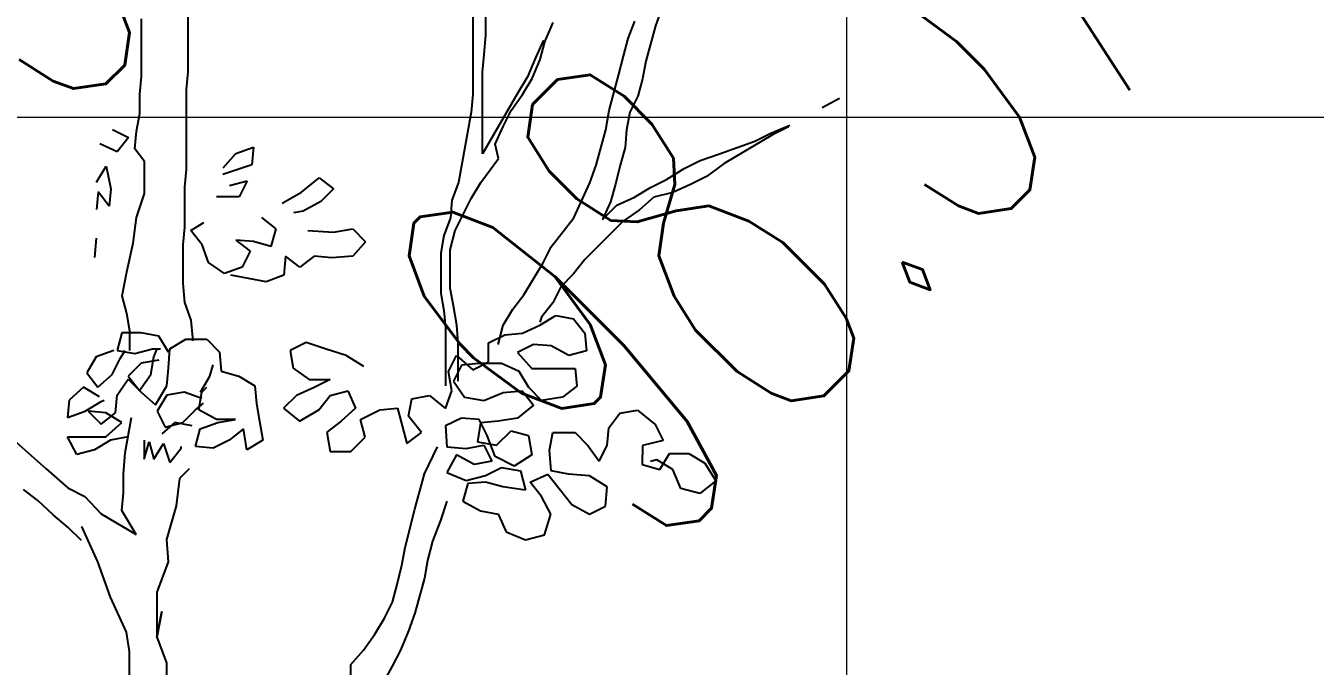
# Model space of a CAD drawing. Header units: millimetres. Extents: x 684983 to 685377, y 990360 to 990509.
# Drawn here: x 685046.42 to 685048.923, y 990428.972 to 990430.216 of the extents above; entities that cross this region are included whole.
import ezdxf

# ---------------------------------------------------------------- set-up
doc = ezdxf.new("R2010")
doc.units = ezdxf.units.MM
doc.layers.add('ANJILI', color=7, linetype='Continuous')
doc.layers.add('grid', color=8, linetype='Continuous', lineweight=9)
doc.layers.add('GRID LEVELS', color=7, linetype='Continuous', lineweight=13)
doc.styles.get("Standard").update_dxf_attribs({"font": 'RomanS'})

# ---------------------------------------------------------------- blocks, each defined once
blk = doc.blocks.new('seee')
at = {"color": 84}
for p, q in [((11597.11, -2939.67, 6505.24), (11597.09, -2953.8, 6505.24)), ((11637.03, -2945.76, 6505.24), (11637.02, -2956.98, 6505.24)), ((11663.5, -2944.89, 6505.24), (11662.6, -2947.36, 6505.24)), ((11590.59, -2954.47, 6505.24), (11590.59, -2946.39, 6505.24)), ((11638.82, -2948.68, 6505.24), (11638.83, -2945.99, 6505.24)), ((11647.12, -2949.59, 6505.24), (11648.25, -2946.9, 6505.24)), ((11658.79, -2949.15, 6505.24), (11659.69, -2946.68, 6505.24)), ((11662.6, -2947.36, 6505.24), (11661.25, -2952.29, 6505.24)), ((11638.6, -2951.37, 6505.24), (11638.82, -2948.68, 6505.24)), ((11646.9, -2949.36, 6505.24), (11645.78, -2951.83, 6505.24)), ((11658.11, -2951.62, 6505.24), (11658.79, -2949.15, 6505.24)), ((11646.45, -2952.05, 6505.24), (11647.12, -2949.59, 6505.24)), ((11638.37, -2953.84, 6505.24), (11638.6, -2951.37, 6505.24)), ((11645.78, -2951.83, 6505.24), (11644.65, -2954.52, 6505.24)), ((11645.32, -2954.75, 6505.24), (11646.45, -2952.05, 6505.24)), ((11657.44, -2954.31, 6505.24), (11658.11, -2951.62, 6505.24)), ((11661.25, -2952.29, 6505.24), (11660.8, -2954.76, 6505.24)), ((11590.36, -2956.94, 6505.24), (11590.59, -2954.47, 6505.24)), ((11597.09, -2953.8, 6505.24), (11596.87, -2956.27, 6505.24)), ((11638.37, -2959.23, 6505.24), (11638.37, -2953.84, 6505.24)), ((11644.65, -2954.52, 6505.24), (11643.3, -2956.76, 6505.24)), ((11643.98, -2956.99, 6505.24), (11645.32, -2954.75, 6505.24)), ((11656.09, -2959.24, 6505.24), (11657.44, -2954.31, 6505.24)), ((11660.8, -2954.76, 6505.24), (11660.13, -2957.23, 6505.24)), ((11596.87, -2956.27, 6505.24), (11596.86, -2967.49, 6505.24)), ((11590.36, -2959.63, 6505.24), (11590.36, -2956.94, 6505.24)), ((11637.02, -2956.98, 6505.24), (11636.79, -2959.45, 6505.24)), ((11643.3, -2956.76, 6505.24), (11638.36, -2965.28, 6505.24)), ((11642.4, -2959.23, 6505.24), (11643.98, -2956.99, 6505.24)), ((11660.13, -2957.23, 6505.24), (11659, -2959.47, 6505.24)), ((11685.93, -2958.82, 6505.24), (11688.39, -2957.48, 6505.24)), ((11589.91, -2962.1, 6505.24), (11590.36, -2959.63, 6505.24)), ((11636.79, -2959.45, 6505.24), (11634.99, -2969.32, 6505.24)), ((11638.36, -2965.28, 6505.24), (11638.37, -2959.23, 6505.24)), ((11641.28, -2961.47, 6505.24), (11642.4, -2959.23, 6505.24)), ((11655.64, -2961.93, 6505.24), (11656.09, -2959.24, 6505.24)), ((11659, -2959.47, 6505.24), (11658.55, -2961.94, 6505.24)), ((11586.54, -2961.87, 6505.24), (11588.78, -2962.99, 6505.24)), ((11589.68, -2964.57, 6505.24), (11589.91, -2962.1, 6505.24)), ((11640.16, -2963.94, 6505.24), (11641.28, -2961.47, 6505.24)), ((11654.29, -2966.87, 6505.24), (11655.64, -2961.93, 6505.24)), ((11658.55, -2961.94, 6505.24), (11658.33, -2964.4, 6505.24)), ((11678.74, -2962.4, 6505.24), (11681.44, -2961.28, 6505.24)), ((11681.21, -2961.51, 6505.24), (11678.97, -2962.63, 6505.24)), ((11587.21, -2965.01, 6505.24), (11584.75, -2963.89, 6505.24)), ((11588.78, -2962.99, 6505.24), (11587.21, -2965.01, 6505.24)), ((11640.6, -2965.96, 6505.24), (11640.16, -2963.94, 6505.24)), ((11671.56, -2965.31, 6505.24), (11676.5, -2963.52, 6505.24)), ((11678.97, -2962.63, 6505.24), (11672.23, -2966.66, 6505.24)), ((11676.5, -2963.52, 6505.24), (11678.74, -2962.4, 6505.24)), ((11591.02, -2966.36, 6505.24), (11589.68, -2964.57, 6505.24)), ((11602.02, -2967.27, 6505.24), (11603.81, -2965.25, 6505.24)), ((11603.81, -2965.25, 6505.24), (11606.28, -2964.36, 6505.24)), ((11606.28, -2964.36, 6505.24), (11606.05, -2966.82, 6505.24)), ((11658.33, -2964.4, 6505.24), (11657.65, -2966.87, 6505.24)), ((11668.87, -2966.21, 6505.24), (11671.56, -2965.31, 6505.24)), ((11584.29, -2969.27, 6505.24), (11585.64, -2967.03, 6505.24)), ((11585.64, -2967.03, 6505.24), (11586.31, -2970.17, 6505.24)), ((11591.02, -2970.85, 6505.24), (11591.02, -2966.36, 6505.24)), ((11596.86, -2967.49, 6505.24), (11596.63, -2969.96, 6505.24)), ((11606.05, -2966.82, 6505.24), (11602.01, -2968.17, 6505.24)), ((11638.13, -2969.32, 6505.24), (11640.6, -2965.96, 6505.24)), ((11653.39, -2969.33, 6505.24), (11654.29, -2966.87, 6505.24)), ((11657.65, -2966.87, 6505.24), (11656.98, -2969.56, 6505.24)), ((11664.16, -2968.9, 6505.24), (11666.62, -2967.33, 6505.24)), ((11666.62, -2967.33, 6505.24), (11668.87, -2966.21, 6505.24)), ((11672.23, -2966.66, 6505.24), (11669.76, -2968.45, 6505.24)), ((11602.91, -2969.74, 6505.24), (11605.38, -2969.07, 6505.24)), ((11605.38, -2969.07, 6505.24), (11604.26, -2971.31, 6505.24)), ((11613.01, -2970.64, 6505.24), (11615.47, -2968.63, 6505.24)), ((11615.47, -2968.63, 6505.24), (11617.49, -2970.2, 6505.24)), ((11634.99, -2969.32, 6505.24), (11634.09, -2971.78, 6505.24)), ((11636.78, -2971.56, 6505.24), (11638.13, -2969.32, 6505.24)), ((11651.14, -2974.27, 6505.24), (11653.39, -2969.33, 6505.24)), ((11661.91, -2970.02, 6505.24), (11664.16, -2968.9, 6505.24)), ((11669.76, -2968.45, 6505.24), (11667.52, -2969.57, 6505.24)), ((11584.51, -2970.62, 6505.24), (11584.29, -2973.08, 6505.24)), ((11586.08, -2972.64, 6505.24), (11584.51, -2970.62, 6505.24)), ((11586.31, -2970.17, 6505.24), (11586.08, -2972.64, 6505.24)), ((11589.9, -2974.21, 6505.24), (11591.02, -2970.85, 6505.24)), ((11596.63, -2969.96, 6505.24), (11596.62, -2975.56, 6505.24)), ((11610.31, -2972.21, 6505.24), (11613.01, -2970.64, 6505.24)), ((11617.49, -2970.2, 6505.24), (11615.7, -2971.99, 6505.24)), ((11656.98, -2969.56, 6505.24), (11656.3, -2972.03, 6505.24)), ((11659.67, -2971.36, 6505.24), (11661.91, -2970.02, 6505.24)), ((11665.05, -2970.69, 6505.24), (11662.36, -2971.36, 6505.24)), ((11667.52, -2969.57, 6505.24), (11665.05, -2970.69, 6505.24)), ((11604.26, -2971.31, 6505.24), (11601.11, -2971.31, 6505.24)), ((11615.7, -2971.99, 6505.24), (11613.23, -2973.34, 6505.24)), ((11634.09, -2971.78, 6505.24), (11633.87, -2974.25, 6505.24)), ((11634.54, -2976.05, 6505.24), (11636.78, -2971.56, 6505.24)), ((11656.3, -2972.03, 6505.24), (11655.18, -2974.5, 6505.24)), ((11655.18, -2974.5, 6505.24), (11657.2, -2972.48, 6505.24)), ((11657.2, -2972.48, 6505.24), (11659.67, -2971.36, 6505.24)), ((11662.36, -2971.36, 6505.24), (11660.34, -2973.15, 6505.24)), ((11589.44, -2977.8, 6505.24), (11589.9, -2974.21, 6505.24)), ((11607.39, -2974.23, 6505.24), (11609.41, -2975.8, 6505.24)), ((11613.23, -2973.34, 6505.24), (11611.88, -2973.56, 6505.24)), ((11633.87, -2974.25, 6505.24), (11632.97, -2976.72, 6505.24)), ((11647.99, -2978.3, 6505.24), (11651.14, -2974.27, 6505.24)), ((11658.09, -2974.72, 6505.24), (11652.7, -2980.1, 6505.24)), ((11660.34, -2973.15, 6505.24), (11658.09, -2974.72, 6505.24)), ((11596.62, -2975.56, 6505.24), (11596.4, -2978.03, 6505.24)), ((11597.52, -2976.01, 6505.24), (11599.32, -2974.89, 6505.24)), ((11599.09, -2978.03, 6505.24), (11597.52, -2976.01, 6505.24)), ((11609.41, -2975.8, 6505.24), (11608.74, -2978.27, 6505.24)), ((11613.9, -2976.03, 6505.24), (11617.49, -2976.26, 6505.24)), ((11617.49, -2976.26, 6505.24), (11620.18, -2975.81, 6505.24)), ((11620.18, -2975.81, 6505.24), (11621.97, -2977.61, 6505.24)), ((11633.86, -2978.74, 6505.24), (11634.54, -2976.05, 6505.24)), ((11584.06, -2979.81, 6505.24), (11584.28, -2977.12, 6505.24)), ((11588.54, -2981.84, 6505.24), (11589.44, -2977.8, 6505.24)), ((11596.4, -2978.03, 6505.24), (11596.39, -2983.42, 6505.24)), ((11599.98, -2980.5, 6505.24), (11599.09, -2978.03, 6505.24)), ((11606.27, -2977.59, 6505.24), (11603.8, -2977.37, 6505.24)), ((11603.8, -2977.37, 6505.24), (11605.82, -2978.94, 6505.24)), ((11608.74, -2978.27, 6505.24), (11606.27, -2977.59, 6505.24)), ((11621.97, -2977.61, 6505.24), (11620.18, -2979.62, 6505.24)), ((11632.97, -2976.72, 6505.24), (11632.51, -2979.19, 6505.24)), ((11646.87, -2980.55, 6505.24), (11647.99, -2978.3, 6505.24)), ((11605.82, -2978.94, 6505.24), (11604.7, -2981.18, 6505.24)), ((11610.75, -2979.61, 6505.24), (11610.53, -2982.31, 6505.24)), ((11612.77, -2981.19, 6505.24), (11610.75, -2979.61, 6505.24)), ((11614.79, -2979.62, 6505.24), (11612.77, -2981.19, 6505.24)), ((11617.26, -2979.85, 6505.24), (11614.79, -2979.62, 6505.24)), ((11620.18, -2979.62, 6505.24), (11617.26, -2979.85, 6505.24)), ((11632.51, -2979.19, 6505.24), (11632.51, -2984.79, 6505.24)), ((11633.86, -2984.12, 6505.24), (11633.86, -2978.74, 6505.24)), ((11652.7, -2980.1, 6505.24), (11651.13, -2982.12, 6505.24)), ((11587.87, -2985.2, 6505.24), (11588.54, -2981.84, 6505.24)), ((11602.23, -2982.07, 6505.24), (11599.98, -2980.5, 6505.24)), ((11604.7, -2981.18, 6505.24), (11602.23, -2982.07, 6505.24)), ((11644.17, -2985.03, 6505.24), (11646.87, -2980.55, 6505.24)), ((11596.39, -2983.42, 6505.24), (11596.61, -2986.11, 6505.24)), ((11608.06, -2983.2, 6505.24), (11603.12, -2982.3, 6505.24)), ((11610.53, -2982.31, 6505.24), (11608.06, -2983.2, 6505.24)), ((11651.13, -2982.12, 6505.24), (11649.34, -2983.91, 6505.24)), ((11588.54, -2987.67, 6505.24), (11587.87, -2985.2, 6505.24)), ((11632.51, -2984.79, 6505.24), (11632.96, -2987.26, 6505.24)), ((11634.3, -2986.59, 6505.24), (11633.86, -2984.12, 6505.24)), ((11642.6, -2987.05, 6505.24), (11644.17, -2985.03, 6505.24)), ((11649.34, -2983.91, 6505.24), (11648.21, -2986.15, 6505.24)), ((11596.61, -2986.11, 6505.24), (11597.51, -2988.58, 6505.24)), ((11632.96, -2987.26, 6505.24), (11633.18, -2989.73, 6505.24)), ((11634.75, -2989.28, 6505.24), (11634.3, -2986.59, 6505.24)), ((11641.25, -2989.29, 6505.24), (11642.6, -2987.05, 6505.24)), ((11648.21, -2986.15, 6505.24), (11646.64, -2988.17, 6505.24)), ((11588.98, -2990.14, 6505.24), (11588.54, -2987.67, 6505.24)), ((11597.51, -2988.58, 6505.24), (11597.73, -2991.04, 6505.24)), ((11646.41, -2989.29, 6505.24), (11648.66, -2987.95, 6505.24)), ((11646.64, -2988.17, 6505.24), (11646.41, -2988.85, 6505.24)), ((11648.66, -2987.95, 6505.24), (11651.13, -2988.4, 6505.24)), ((11651.13, -2988.4, 6505.24), (11652.69, -2990.42, 6505.24)), ((11587.86, -2990.36, 6505.24), (11587.19, -2992.83, 6505.24)), ((11590.55, -2990.36, 6505.24), (11587.86, -2990.36, 6505.24)), ((11588.98, -2992.83, 6505.24), (11588.98, -2990.14, 6505.24)), ((11593.02, -2990.82, 6505.24), (11590.55, -2990.36, 6505.24)), ((11594.36, -2993.06, 6505.24), (11593.02, -2990.82, 6505.24)), ((11597.73, -2991.04, 6505.24), (11597.73, -2991.49, 6505.24)), ((11633.18, -2989.73, 6505.24), (11633.17, -2997.81, 6505.24)), ((11634.97, -2991.75, 6505.24), (11634.75, -2989.28, 6505.24)), ((11639.23, -2991.76, 6505.24), (11641.48, -2990.64, 6505.24)), ((11640.58, -2991.98, 6505.24), (11641.25, -2989.29, 6505.24)), ((11641.48, -2990.64, 6505.24), (11643.95, -2990.41, 6505.24)), ((11643.95, -2990.41, 6505.24), (11646.41, -2989.29, 6505.24)), ((11652.69, -2990.42, 6505.24), (11652.92, -2992.89, 6505.24)), ((11586.74, -2992.83, 6505.24), (11584.27, -2993.72, 6505.24)), ((11587.19, -2992.83, 6505.24), (11589.65, -2993.28, 6505.24)), ((11587.63, -2993.95, 6505.24), (11588.31, -2992.83, 6505.24)), ((11589.65, -2993.28, 6505.24), (11592.12, -2992.61, 6505.24)), ((11592.12, -2992.61, 6505.24), (11593.24, -2992.61, 6505.24)), ((11592.35, -2993.73, 6505.24), (11592.79, -2992.61, 6505.24)), ((11594.36, -2995.3, 6505.24), (11594.59, -2992.61, 6505.24)), ((11594.59, -2992.61, 6505.24), (11596.83, -2991.27, 6505.24)), ((11596.83, -2991.27, 6505.24), (11599.75, -2991.27, 6505.24)), ((11599.75, -2991.27, 6505.24), (11601.54, -2993.07, 6505.24)), ((11613.66, -2991.73, 6505.24), (11611.41, -2992.85, 6505.24)), ((11611.41, -2992.85, 6505.24), (11611.86, -2995.32, 6505.24)), ((11616.35, -2992.63, 6505.24), (11613.66, -2991.73, 6505.24)), ((11619.27, -2993.53, 6505.24), (11616.35, -2992.63, 6505.24)), ((11634.97, -2997.14, 6505.24), (11634.97, -2991.75, 6505.24)), ((11639.23, -2994.45, 6505.24), (11639.23, -2991.76, 6505.24)), ((11645.51, -2991.99, 6505.24), (11643.27, -2993.1, 6505.24)), ((11647.98, -2992.21, 6505.24), (11645.51, -2991.99, 6505.24)), ((11650.45, -2993.56, 6505.24), (11647.98, -2992.21, 6505.24)), ((11584.27, -2993.72, 6505.24), (11582.92, -2995.97, 6505.24)), ((11586.51, -2996.19, 6505.24), (11587.63, -2993.95, 6505.24)), ((11590.55, -2994.63, 6505.24), (11588.75, -2996.42, 6505.24)), ((11593.02, -2994.18, 6505.24), (11590.55, -2994.63, 6505.24)), ((11591.89, -2996.2, 6505.24), (11592.35, -2993.73, 6505.24)), ((11601.54, -2993.07, 6505.24), (11601.77, -2995.76, 6505.24)), ((11621.73, -2995.1, 6505.24), (11619.27, -2993.53, 6505.24)), ((11633.62, -2995.79, 6505.24), (11634.74, -2993.55, 6505.24)), ((11634.74, -2993.55, 6505.24), (11636.99, -2995.57, 6505.24)), ((11636.99, -2995.57, 6505.24), (11639.23, -2994.45, 6505.24)), ((11643.27, -2993.1, 6505.24), (11645.29, -2995.35, 6505.24)), ((11652.92, -2992.89, 6505.24), (11650.45, -2993.56, 6505.24)), ((11582.92, -2995.97, 6505.24), (11584.49, -2997.99, 6505.24)), ((11584.49, -2997.99, 6505.24), (11586.51, -2996.19, 6505.24)), ((11588.75, -2996.42, 6505.24), (11590.32, -2998.44, 6505.24)), ((11590.32, -2998.44, 6505.24), (11591.89, -2996.2, 6505.24)), ((11594.14, -2997.77, 6505.24), (11594.36, -2995.3, 6505.24)), ((11598.85, -2998.67, 6505.24), (11600.19, -2996.43, 6505.24)), ((11600.19, -2996.43, 6505.24), (11600.64, -2994.86, 6505.24)), ((11601.77, -2995.76, 6505.24), (11604.23, -2996.43, 6505.24)), ((11604.23, -2996.43, 6505.24), (11606.47, -2997.78, 6505.24)), ((11611.86, -2995.32, 6505.24), (11614.1, -2996.89, 6505.24)), ((11634.07, -2998.48, 6505.24), (11633.62, -2995.79, 6505.24)), ((11635.42, -2994.89, 6505.24), (11634.29, -2997.13, 6505.24)), ((11637.88, -2994.67, 6505.24), (11635.42, -2994.89, 6505.24)), ((11641.03, -2994.67, 6505.24), (11637.88, -2994.67, 6505.24)), ((11643.49, -2995.8, 6505.24), (11641.03, -2994.67, 6505.24)), ((11644.84, -2998.04, 6505.24), (11643.49, -2995.8, 6505.24)), ((11645.29, -2995.35, 6505.24), (11651.34, -2995.36, 6505.24)), ((11651.34, -2995.36, 6505.24), (11651.57, -2997.82, 6505.24)), ((11582.47, -2997.98, 6505.24), (11580.45, -2999.78, 6505.24)), ((11584.71, -2999.33, 6505.24), (11582.47, -2997.98, 6505.24)), ((11587.18, -2999.11, 6505.24), (11588.75, -2996.87, 6505.24)), ((11588.75, -2996.87, 6505.24), (11590.55, -2998.66, 6505.24)), ((11592.56, -3000.46, 6505.24), (11594.14, -2997.77, 6505.24)), ((11599.07, -2998.67, 6505.24), (11599.74, -2998, 6505.24)), ((11606.47, -2997.78, 6505.24), (11606.7, -3000.25, 6505.24)), ((11614.77, -2998.01, 6505.24), (11612.31, -2999.13, 6505.24)), ((11614.1, -2996.89, 6505.24), (11617.02, -2996.89, 6505.24)), ((11617.02, -2996.89, 6505.24), (11614.77, -2998.01, 6505.24)), ((11634.29, -2997.13, 6505.24), (11635.86, -2999.38, 6505.24)), ((11646.63, -2999.84, 6505.24), (11644.84, -2998.04, 6505.24)), ((11651.57, -2997.82, 6505.24), (11649.55, -2999.39, 6505.24)), ((11580.45, -2999.78, 6505.24), (11580.22, -3002.24, 6505.24)), ((11582.69, -3001.35, 6505.24), (11584.94, -3000.01, 6505.24)), ((11584.94, -3000.01, 6505.24), (11585.39, -2999.78, 6505.24)), ((11586.95, -3001.58, 6505.24), (11587.18, -2999.11, 6505.24)), ((11590.55, -2998.66, 6505.24), (11592.56, -3000.46, 6505.24)), ((11594.13, -2999.12, 6505.24), (11592.79, -3001.36, 6505.24)), ((11596.6, -2998.67, 6505.24), (11594.13, -2999.12, 6505.24)), ((11599.07, -2999.57, 6505.24), (11596.6, -2998.67, 6505.24)), ((11598.62, -3001.14, 6505.24), (11599.07, -2998.67, 6505.24)), ((11612.31, -2999.13, 6505.24), (11610.51, -3000.93, 6505.24)), ((11615.44, -3001.16, 6505.24), (11617.02, -2999.14, 6505.24)), ((11617.02, -2999.14, 6505.24), (11619.49, -2998.47, 6505.24)), ((11619.49, -2998.47, 6505.24), (11620.6, -3000.94, 6505.24)), ((11628.01, -3002.06, 6505.24), (11628.46, -2999.6, 6505.24)), ((11628.46, -2999.6, 6505.24), (11630.93, -2999.15, 6505.24)), ((11630.93, -2999.15, 6505.24), (11633.17, -3000.95, 6505.24)), ((11633.17, -3000.95, 6505.24), (11634.07, -2998.48, 6505.24)), ((11635.86, -2999.38, 6505.24), (11638.55, -2999.83, 6505.24)), ((11638.55, -2999.83, 6505.24), (11641.25, -2998.71, 6505.24)), ((11641.25, -2998.71, 6505.24), (11643.94, -2998.49, 6505.24)), ((11643.94, -2998.49, 6505.24), (11645.51, -3000.51, 6505.24)), ((11649.55, -2999.39, 6505.24), (11646.63, -2999.84, 6505.24)), ((11580.22, -3002.24, 6505.24), (11582.69, -3001.35, 6505.24)), ((11585.61, -3001.58, 6505.24), (11583.14, -3001.35, 6505.24)), ((11583.14, -3001.35, 6505.24), (11584.93, -3003.15, 6505.24)), ((11584.93, -3003.15, 6505.24), (11586.95, -3001.58, 6505.24)), ((11587.85, -3002.92, 6505.24), (11585.61, -3001.58, 6505.24)), ((11592.79, -3001.36, 6505.24), (11593.91, -3003.6, 6505.24)), ((11596.37, -3002.93, 6505.24), (11598.17, -3001.14, 6505.24)), ((11598.17, -3001.14, 6505.24), (11599.29, -3000.24, 6505.24)), ((11601.09, -3002.49, 6505.24), (11598.62, -3001.14, 6505.24)), ((11606.7, -3000.25, 6505.24), (11607.14, -3002.72, 6505.24)), ((11610.51, -3000.93, 6505.24), (11612.75, -3002.72, 6505.24)), ((11612.75, -3002.72, 6505.24), (11615.44, -3001.16, 6505.24)), ((11620.6, -3000.94, 6505.24), (11618.58, -3002.73, 6505.24)), ((11621.28, -3002.51, 6505.24), (11623.97, -3001.16, 6505.24)), ((11623.97, -3001.16, 6505.24), (11626.44, -3000.94, 6505.24)), ((11626.44, -3000.94, 6505.24), (11627.78, -3005.88, 6505.24)), ((11645.51, -3000.51, 6505.24), (11643.26, -3002.3, 6505.24)), ((11656.05, -3003.66, 6505.24), (11657.62, -3001.64, 6505.24)), ((11657.62, -3001.64, 6505.24), (11660.09, -3001.2, 6505.24)), ((11660.09, -3001.2, 6505.24), (11662.55, -3003.22, 6505.24)), ((11585.6, -3004.94, 6505.24), (11587.85, -3002.92, 6505.24)), ((11588.29, -3007.19, 6505.24), (11589.2, -3002.25, 6505.24)), ((11595.25, -3002.93, 6505.24), (11593.46, -3004.5, 6505.24)), ((11593.91, -3003.6, 6505.24), (11596.37, -3002.93, 6505.24)), ((11597.72, -3003.38, 6505.24), (11595.25, -3002.93, 6505.24)), ((11598.84, -3003.83, 6505.24), (11601.31, -3002.94, 6505.24)), ((11603.78, -3002.49, 6505.24), (11601.09, -3002.49, 6505.24)), ((11601.31, -3002.94, 6505.24), (11603.78, -3002.49, 6505.24)), ((11607.14, -3002.72, 6505.24), (11607.59, -3005.41, 6505.24)), ((11618.58, -3002.73, 6505.24), (11616.56, -3004.3, 6505.24)), ((11621.95, -3004.98, 6505.24), (11621.28, -3002.51, 6505.24)), ((11629.8, -3004.31, 6505.24), (11628.01, -3002.06, 6505.24)), ((11635.41, -3002.3, 6505.24), (11633.17, -3003.42, 6505.24)), ((11633.17, -3003.42, 6505.24), (11633.39, -3006.33, 6505.24)), ((11637.88, -3002.52, 6505.24), (11635.41, -3002.3, 6505.24)), ((11638.1, -3002.97, 6505.24), (11637.65, -3005.66, 6505.24)), ((11639, -3004.77, 6505.24), (11637.88, -3002.52, 6505.24)), ((11640.57, -3002.75, 6505.24), (11638.1, -3002.97, 6505.24)), ((11643.26, -3002.3, 6505.24), (11640.57, -3002.75, 6505.24)), ((11655.82, -3006.13, 6505.24), (11656.05, -3003.66, 6505.24)), ((11662.55, -3003.22, 6505.24), (11663.67, -3005.46, 6505.24)), ((11571.8, -3004.57, 6505.24), (11577.24, -3009.41, 6505.24)), ((11581.56, -3007.41, 6505.24), (11580.22, -3004.94, 6505.24)), ((11580.22, -3004.94, 6505.24), (11585.6, -3004.94, 6505.24)), ((11586.28, -3005.39, 6505.24), (11584.03, -3006.74, 6505.24)), ((11588.75, -3004.94, 6505.24), (11586.28, -3005.39, 6505.24)), ((11590.99, -3005.4, 6505.24), (11590.99, -3008.09, 6505.24)), ((11598.17, -3006.3, 6505.24), (11598.84, -3003.83, 6505.24)), ((11602.88, -3005.41, 6505.24), (11600.63, -3006.53, 6505.24)), ((11604.9, -3003.84, 6505.24), (11602.88, -3005.41, 6505.24)), ((11605.34, -3006.75, 6505.24), (11604.9, -3003.84, 6505.24)), ((11607.59, -3005.41, 6505.24), (11605.34, -3006.75, 6505.24)), ((11616.56, -3004.3, 6505.24), (11617.01, -3006.99, 6505.24)), ((11619.93, -3006.99, 6505.24), (11621.95, -3004.98, 6505.24)), ((11627.78, -3005.88, 6505.24), (11629.8, -3004.31, 6505.24)), ((11640.12, -3007.68, 6505.24), (11639, -3004.77, 6505.24)), ((11640.34, -3006.11, 6505.24), (11642.36, -3004.1, 6505.24)), ((11642.36, -3004.1, 6505.24), (11644.83, -3004.77, 6505.24)), ((11644.83, -3004.77, 6505.24), (11645.28, -3007.46, 6505.24)), ((11647.74, -3006.79, 6505.24), (11648.2, -3004.33, 6505.24)), ((11648.2, -3004.33, 6505.24), (11651.34, -3004.33, 6505.24)), ((11651.34, -3004.33, 6505.24), (11653.13, -3006.13, 6505.24)), ((11663.67, -3005.46, 6505.24), (11660.76, -3006.13, 6505.24)), ((11579.99, -3006.51, 6505.24), (11579.99, -3006.51, 6505.24)), ((11584.03, -3006.74, 6505.24), (11581.56, -3007.41, 6505.24)), ((11588.07, -3010.1, 6505.24), (11588.29, -3007.19, 6505.24)), ((11590.99, -3008.09, 6505.24), (11591.66, -3005.62, 6505.24)), ((11591.66, -3005.62, 6505.24), (11592.33, -3008.09, 6505.24)), ((11592.33, -3008.09, 6505.24), (11593.68, -3005.85, 6505.24)), ((11593.68, -3005.85, 6505.24), (11594.57, -3008.54, 6505.24)), ((11594.57, -3008.54, 6505.24), (11596.15, -3006.52, 6505.24)), ((11596.15, -3006.52, 6505.24), (11596.15, -3006.3, 6505.24)), ((11600.63, -3006.53, 6505.24), (11598.17, -3006.3, 6505.24)), ((11617.01, -3006.99, 6505.24), (11619.93, -3006.99, 6505.24)), ((11630.24, -3010.14, 6505.24), (11632.04, -3006.33, 6505.24)), ((11633.39, -3006.33, 6505.24), (11636.08, -3006.56, 6505.24)), ((11636.08, -3006.56, 6505.24), (11638.55, -3006.11, 6505.24)), ((11637.65, -3005.66, 6505.24), (11640.34, -3006.11, 6505.24)), ((11638.55, -3006.11, 6505.24), (11639.67, -3008.36, 6505.24)), ((11647.97, -3009.71, 6505.24), (11647.74, -3006.79, 6505.24)), ((11653.13, -3006.13, 6505.24), (11654.7, -3008.37, 6505.24)), ((11654.7, -3008.37, 6505.24), (11655.82, -3006.13, 6505.24)), ((11660.76, -3006.13, 6505.24), (11660.75, -3008.82, 6505.24)), ((11663.22, -3009.5, 6505.24), (11664.57, -3007.26, 6505.24)), ((11664.57, -3007.26, 6505.24), (11667.26, -3007.26, 6505.24)), ((11667.26, -3007.26, 6505.24), (11669.5, -3008.61, 6505.24)), ((11634.73, -3007.45, 6505.24), (11633.38, -3009.92, 6505.24)), ((11637.2, -3008.8, 6505.24), (11634.73, -3007.45, 6505.24)), ((11639.67, -3008.36, 6505.24), (11637.2, -3008.8, 6505.24)), ((11642.81, -3009.03, 6505.24), (11640.12, -3007.68, 6505.24)), ((11645.28, -3007.46, 6505.24), (11642.81, -3009.03, 6505.24)), ((11660.75, -3008.82, 6505.24), (11663.22, -3009.5, 6505.24)), ((11662.77, -3008.15, 6505.24), (11661.88, -3008.38, 6505.24)), ((11665.02, -3009.5, 6505.24), (11662.77, -3008.15, 6505.24)), ((11669.5, -3008.61, 6505.24), (11671.07, -3011.08, 6505.24)), ((11577.24, -3009.41, 6505.24), (11580.26, -3012.1, 6505.24)), ((11588.07, -3012.8, 6505.24), (11588.07, -3010.1, 6505.24)), ((11595.92, -3010.78, 6505.24), (11595.47, -3014.6, 6505.24)), ((11597.27, -3009.44, 6505.24), (11595.92, -3010.78, 6505.24)), ((11628.89, -3015.08, 6505.24), (11630.24, -3010.14, 6505.24)), ((11633.38, -3009.92, 6505.24), (11636.07, -3011.05, 6505.24)), ((11636.07, -3011.05, 6505.24), (11638.77, -3010.37, 6505.24)), ((11638.77, -3010.37, 6505.24), (11641.01, -3009.25, 6505.24)), ((11641.01, -3009.25, 6505.24), (11643.7, -3009.71, 6505.24)), ((11643.7, -3009.71, 6505.24), (11644.37, -3012.4, 6505.24)), ((11645.05, -3011.28, 6505.24), (11647.52, -3010.16, 6505.24)), ((11647.52, -3010.16, 6505.24), (11649.09, -3012.18, 6505.24)), ((11650.43, -3010.16, 6505.24), (11647.97, -3009.71, 6505.24)), ((11653.35, -3010.39, 6505.24), (11650.43, -3010.16, 6505.24)), ((11655.82, -3011.96, 6505.24), (11653.35, -3010.39, 6505.24)), ((11666.13, -3012.19, 6505.24), (11665.02, -3009.5, 6505.24)), ((11576.09, -3013.88, 6505.24), (11574.06, -3012.32, 6505.24)), ((11580.26, -3012.1, 6505.24), (11582.67, -3013.32, 6505.24)), ((11636.3, -3011.49, 6505.24), (11635.62, -3013.96, 6505.24)), ((11638.77, -3011.27, 6505.24), (11636.3, -3011.49, 6505.24)), ((11641.23, -3011.95, 6505.24), (11638.77, -3011.27, 6505.24)), ((11644.37, -3012.4, 6505.24), (11641.23, -3011.95, 6505.24)), ((11646.62, -3013.3, 6505.24), (11645.05, -3011.28, 6505.24)), ((11649.09, -3012.18, 6505.24), (11650.88, -3014.42, 6505.24)), ((11655.59, -3014.65, 6505.24), (11655.82, -3011.96, 6505.24)), ((11668.83, -3012.87, 6505.24), (11666.13, -3012.19, 6505.24)), ((11671.07, -3011.08, 6505.24), (11668.83, -3012.87, 6505.24)), ((11578.24, -3015.87, 6505.24), (11576.09, -3013.88, 6505.24)), ((11582.67, -3013.32, 6505.24), (11584.93, -3015.74, 6505.24)), ((11587.84, -3015.26, 6505.24), (11588.07, -3012.8, 6505.24)), ((11633.38, -3013.96, 6505.24), (11632.48, -3016.65, 6505.24)), ((11635.62, -3013.96, 6505.24), (11638.09, -3015.31, 6505.24)), ((11647.96, -3015.77, 6505.24), (11646.62, -3013.3, 6505.24)), ((11650.88, -3014.42, 6505.24), (11653.34, -3015.77, 6505.24)), ((11580.32, -3017.64, 6505.24), (11578.24, -3015.87, 6505.24)), ((11584.93, -3015.74, 6505.24), (11589.85, -3018.63, 6505.24)), ((11589.85, -3018.63, 6505.24), (11587.84, -3015.26, 6505.24)), ((11595.47, -3014.6, 6505.24), (11594.12, -3019.31, 6505.24)), ((11627.54, -3020.46, 6505.24), (11628.89, -3015.08, 6505.24)), ((11638.09, -3015.31, 6505.24), (11640.56, -3015.76, 6505.24)), ((11640.56, -3015.76, 6505.24), (11641.68, -3018.23, 6505.24)), ((11647.06, -3018.68, 6505.24), (11647.96, -3015.77, 6505.24)), ((11653.34, -3015.77, 6505.24), (11655.59, -3014.65, 6505.24)), ((11582.19, -3019.47, 6505.24), (11580.32, -3017.64, 6505.24)), ((11584.47, -3022.44, 6505.24), (11582.23, -3017.5, 6505.24)), ((11632.48, -3016.65, 6505.24), (11631.36, -3019.57, 6505.24)), ((11594.12, -3019.31, 6505.24), (11594.34, -3022.45, 6505.24)), ((11631.36, -3019.57, 6505.24), (11630.68, -3022.26, 6505.24)), ((11641.68, -3018.23, 6505.24), (11644.37, -3019.35, 6505.24)), ((11644.37, -3019.35, 6505.24), (11647.06, -3018.68, 6505.24)), ((11627.09, -3022.93, 6505.24), (11627.54, -3020.46, 6505.24)), ((11586.26, -3027.38, 6505.24), (11584.47, -3022.44, 6505.24)), ((11594.34, -3022.45, 6505.24), (11592.76, -3026.71, 6505.24)), ((11626.41, -3025.62, 6505.24), (11627.09, -3022.93, 6505.24)), ((11630.68, -3022.26, 6505.24), (11630.23, -3024.72, 6505.24)), ((11630.23, -3024.72, 6505.24), (11628.88, -3029.66, 6505.24)), ((11592.76, -3026.71, 6505.24), (11592.76, -3032.99, 6505.24)), ((11625.74, -3028.09, 6505.24), (11626.41, -3025.62, 6505.24)), ((11588.5, -3032.31, 6505.24), (11586.26, -3027.38, 6505.24)), ((11624.62, -3030.33, 6505.24), (11625.74, -3028.09, 6505.24)), ((11592.76, -3032.99, 6505.24), (11593.43, -3029.4, 6505.24)), ((11593.43, -3029.4, 6505.24), (11592.76, -3032.99, 6505.24)), ((11623.27, -3032.57, 6505.24), (11624.62, -3030.33, 6505.24)), ((11628.88, -3029.66, 6505.24), (11627.98, -3032.13, 6505.24)), ((11588.94, -3035.01, 6505.24), (11588.5, -3032.31, 6505.24)), ((11621.7, -3034.81, 6505.24), (11623.27, -3032.57, 6505.24)), ((11627.98, -3032.13, 6505.24), (11626.86, -3034.82, 6505.24)), ((11592.76, -3032.99, 6505.24), (11594.1, -3036.58, 6505.24)), ((11588.94, -3040.39, 6505.24), (11588.94, -3035.01, 6505.24)), ((11619.9, -3036.83, 6505.24), (11621.7, -3034.81, 6505.24)), ((11626.86, -3034.82, 6505.24), (11625.73, -3037.06, 6505.24)), ((11594.1, -3036.58, 6505.24), (11594.1, -3042.41, 6505.24)), ((11619.9, -3039.07, 6505.24), (11619.9, -3036.83, 6505.24)), ((11625.73, -3037.06, 6505.24), (11624.38, -3039.53, 6505.24))]:
    blk.add_line(p, q, dxfattribs=at)

msp = doc.modelspace()

# ---------------------------------------------------------------- linework, layer by layer
at = {"layer": 'grid'}
for p, q in [((685048.0136, 990509.1548), (685048.0136, 990370.8996)), ((685085.1957, 990430.0381), (684982.7636, 990430.0381))]:
    msp.add_line(p, q, dxfattribs=at)

# ---------------------------------------------------------------- block references
at = {"layer": 'ANJILI', "xscale": 0.01386104931414437, "yscale": 0.01386104931414437, "zscale": 0.01386104931414437}
msp.add_blockref('seee', (684885.9866, 990471.0693, 98.419), dxfattribs=at)

# ---------------------------------------------------------------- texts
at = {"layer": 'GRID LEVELS', "width": 0.5}
for s, p in [('98.375', (685047.63, 990429.1578, 98.3751)), ('98.451', (685045.63, 990429.1578, 98.451))]:
    msp.add_text(s, height=0.8, rotation=45, dxfattribs=at).set_placement(p)

doc.saveas('drawing.dxf')
